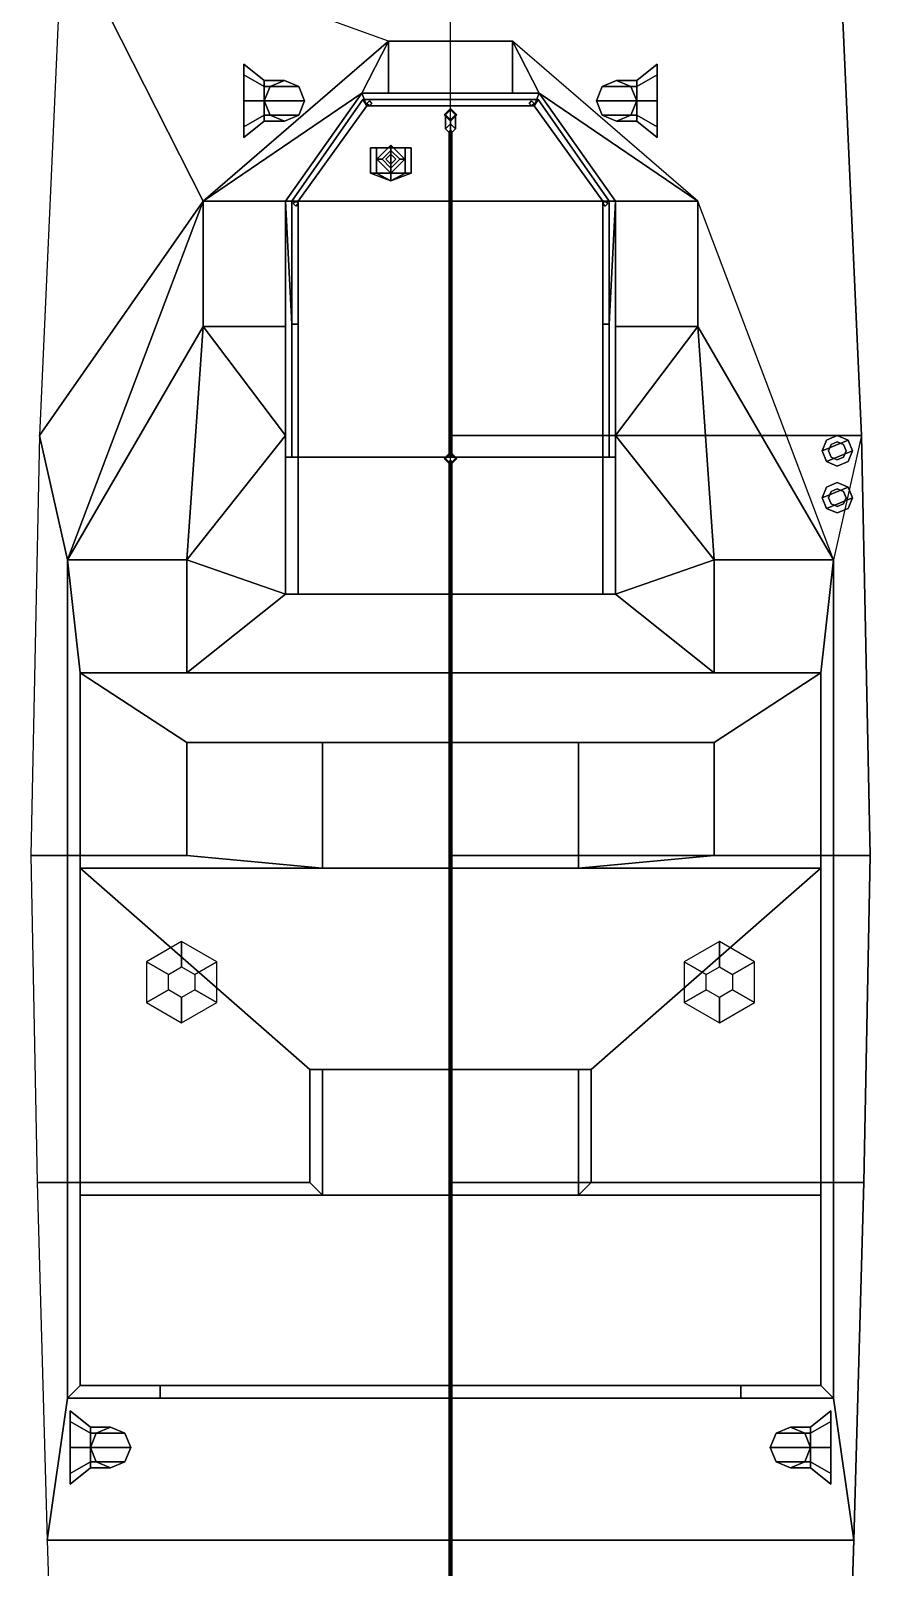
# Model space of a CAD drawing. Extents: x -3.3 to 3.3, y -16.4 to 15.8.
# Drawn here: x -3.31 to 3.31, y -7.12 to 4.99 of the extents above; entities that cross this region are included whole.
import ezdxf

# ---------------------------------------------------------------- set-up
doc = ezdxf.new("R2010")
doc.units = 0
doc.layers.get('0').update_dxf_attribs({"linetype": 'CONTINUOUS'})
doc.layers.add('SUPERSTRUCTURE', color=3, linetype='CONTINUOUS')

msp = doc.modelspace()

# ---------------------------------------------------------------- linework, layer by layer
for points in [[(-3.06, 5.84, 2.44), (-3.06, 5.84, 2.44), (-3.24, 1.8, 2.38), (-1.95, 3.65, 2.407)], [(-3.06, 5.84, 2.44), (-3.06, 5.84, 2.44), (-1.95, 3.65, 2.407), (-0.49, 4.91, 2.426)], [(3.24, 1.8), (0, 1.8, -0.81), (0, 5.84, -0.75), (3.06, 5.84)], [(3.24, 1.8, 2.38), (3.24, 1.8), (3.06, 5.84), (3.06, 5.84, 2.44)], [(-1.63, 4.73, 3.36), (-1.63, 4.645, 3.565), (-1.47, 4.553, 3.473), (-1.47, 4.6, 3.36)], [(-1.63, 4.645, 3.155), (-1.63, 4.73, 3.36), (-1.47, 4.6, 3.36), (-1.47, 4.553, 3.247)], [(-1.63, 4.235, 3.155), (-1.63, 4.73, 3.36), (-1.63, 4.645, 3.155), (-1.63, 4.44, 3.07)], [(-1.63, 4.15, 3.36), (-1.63, 4.645, 3.565), (-1.63, 4.73, 3.36), (-1.63, 4.235, 3.155)], [(1.63, 4.73, 3.36), (1.63, 4.645, 3.155), (1.47, 4.553, 3.247), (1.47, 4.6, 3.36)], [(1.63, 4.645, 3.565), (1.63, 4.73, 3.36), (1.47, 4.6, 3.36), (1.47, 4.553, 3.473)], [(1.63, 4.645, 3.565), (1.63, 4.44, 3.65), (1.63, 4.235, 3.565), (1.63, 4.73, 3.36)], [(1.63, 4.73, 3.36), (1.63, 4.235, 3.565), (1.63, 4.15, 3.36), (1.63, 4.645, 3.155)], [(-1.63, 4.645, 3.565), (-1.63, 4.44, 3.65), (-1.47, 4.44, 3.52), (-1.47, 4.553, 3.473)], [(-1.63, 4.44, 3.07), (-1.63, 4.645, 3.155), (-1.47, 4.553, 3.247), (-1.47, 4.44, 3.2)], [(-1.63, 4.235, 3.565), (-1.63, 4.44, 3.65), (-1.63, 4.645, 3.565), (-1.63, 4.15, 3.36)], [(1.63, 4.645, 3.155), (1.63, 4.44, 3.07), (1.47, 4.44, 3.2), (1.47, 4.553, 3.247)], [(1.63, 4.44, 3.65), (1.63, 4.645, 3.565), (1.47, 4.553, 3.473), (1.47, 4.44, 3.52)], [(1.63, 4.645, 3.155), (1.63, 4.15, 3.36), (1.63, 4.235, 3.155), (1.63, 4.44, 3.07)], [(-1.31, 4.6, 3.2), (-1.423, 4.553, 3.2), (-1.47, 4.553, 3.247), (-1.47, 4.6, 3.36)], [(-1.197, 4.553, 3.2), (-1.31, 4.6, 3.2), (-1.47, 4.6, 3.36), (-1.47, 4.553, 3.473)], [(-1.423, 4.553, 2.41), (-1.47, 4.44, 2.41), (-1.47, 4.44, 3.2), (-1.423, 4.553, 3.2)], [(-1.423, 4.553, 3.2), (-1.47, 4.44, 3.2), (-1.47, 4.44, 3.2), (-1.47, 4.553, 3.247)], [(-1.15, 4.44, 3.2), (-1.197, 4.553, 3.2), (-1.47, 4.553, 3.473), (-1.47, 4.44, 3.52)], [(-1.31, 4.6, 2.41), (-1.423, 4.553, 2.41), (-1.423, 4.553, 3.2), (-1.31, 4.6, 3.2)], [(-1.197, 4.553, 2.41), (-1.31, 4.6, 2.41), (-1.31, 4.6, 3.2), (-1.197, 4.553, 3.2)], [(-1.15, 4.44, 2.41), (-1.197, 4.553, 2.41), (-1.197, 4.553, 3.2), (-1.15, 4.44, 3.2)], [(1.197, 4.553, 3.2), (1.15, 4.44, 3.2), (1.47, 4.44, 3.52), (1.47, 4.553, 3.473)], [(1.197, 4.553, 2.41), (1.15, 4.44, 2.41), (1.15, 4.44, 3.2), (1.197, 4.553, 3.2)], [(1.31, 4.6, 3.2), (1.197, 4.553, 3.2), (1.47, 4.553, 3.473), (1.47, 4.6, 3.36)], [(1.31, 4.6, 2.41), (1.197, 4.553, 2.41), (1.197, 4.553, 3.2), (1.31, 4.6, 3.2)], [(1.423, 4.553, 3.2), (1.31, 4.6, 3.2), (1.47, 4.6, 3.36), (1.47, 4.553, 3.247)], [(1.423, 4.553, 2.41), (1.31, 4.6, 2.41), (1.31, 4.6, 3.2), (1.423, 4.553, 3.2)], [(1.47, 4.44, 3.2), (1.423, 4.553, 3.2), (1.47, 4.553, 3.247), (1.47, 4.44, 3.2)], [(1.47, 4.44, 2.41), (1.423, 4.553, 2.41), (1.423, 4.553, 3.2), (1.47, 4.44, 3.2)], [(-1.63, 4.44, 3.65), (-1.63, 4.235, 3.565), (-1.47, 4.327, 3.473), (-1.47, 4.44, 3.52)], [(-1.63, 4.235, 3.155), (-1.63, 4.44, 3.07), (-1.47, 4.44, 3.2), (-1.47, 4.327, 3.247)], [(-1.47, 4.44, 2.41), (-1.423, 4.327, 2.41), (-1.423, 4.327, 3.2), (-1.47, 4.44, 3.2)], [(-1.47, 4.44, 3.2), (-1.423, 4.327, 3.2), (-1.47, 4.327, 3.247), (-1.47, 4.44, 3.2)], [(-1.197, 4.327, 3.2), (-1.15, 4.44, 3.2), (-1.47, 4.44, 3.52), (-1.47, 4.327, 3.473)], [(-1.197, 4.327, 2.41), (-1.15, 4.44, 2.41), (-1.15, 4.44, 3.2), (-1.197, 4.327, 3.2)], [(0, 4.38, 2.78), (-0.05, 4.33, 2.78), (-0.04, 4.33, 7.03), (0, 4.37, 7.03)], [(0, 4.37, 7.03), (-0.04, 4.33, 7.03), (0, 4.29, 7.03), (0.04, 4.33, 7.03)], [(0.05, 4.33, 2.78), (0, 4.38, 2.78), (0, 4.37, 7.03), (0.04, 4.33, 7.03)], [(1.15, 4.44, 3.2), (1.197, 4.327, 3.2), (1.47, 4.327, 3.473), (1.47, 4.44, 3.52)], [(1.15, 4.44, 2.41), (1.197, 4.327, 2.41), (1.197, 4.327, 3.2), (1.15, 4.44, 3.2)], [(1.423, 4.327, 3.2), (1.47, 4.44, 3.2), (1.47, 4.44, 3.2), (1.47, 4.327, 3.247)], [(1.423, 4.327, 2.41), (1.47, 4.44, 2.41), (1.47, 4.44, 3.2), (1.423, 4.327, 3.2)], [(1.63, 4.44, 3.07), (1.63, 4.235, 3.155), (1.47, 4.327, 3.247), (1.47, 4.44, 3.2)], [(1.63, 4.235, 3.565), (1.63, 4.44, 3.65), (1.47, 4.44, 3.52), (1.47, 4.327, 3.473)], [(-1.63, 4.235, 3.565), (-1.63, 4.15, 3.36), (-1.47, 4.28, 3.36), (-1.47, 4.327, 3.473)], [(-1.63, 4.15, 3.36), (-1.63, 4.235, 3.155), (-1.47, 4.327, 3.247), (-1.47, 4.28, 3.36)], [(-1.423, 4.327, 3.2), (-1.31, 4.28, 3.2), (-1.47, 4.28, 3.36), (-1.47, 4.327, 3.247)], [(-1.31, 4.28, 3.2), (-1.197, 4.327, 3.2), (-1.47, 4.327, 3.473), (-1.47, 4.28, 3.36)], [(-1.423, 4.327, 2.41), (-1.31, 4.28, 2.41), (-1.31, 4.28, 3.2), (-1.423, 4.327, 3.2)], [(-1.31, 4.28, 2.41), (-1.197, 4.327, 2.41), (-1.197, 4.327, 3.2), (-1.31, 4.28, 3.2)], [(-0.05, 4.33, 2.78), (0, 4.28, 2.78), (0, 4.29, 7.03), (-0.04, 4.33, 7.03)], [(0, 4.18, 6.7), (-0.04, 4.22, 6.74), (-0.04, 4.33, 6.74), (0, 4.29, 6.7)], [(-0.04, 4.22, 6.74), (0, 4.26, 6.78), (0, 4.29, 6.78), (-0.04, 4.33, 6.74)], [(0, 4.26, 6.78), (-0.04, 4.22, 6.74), (-0.04, 4.22, 7.71), (0, 4.26, 7.71)], [(0, 4.26, 7.71), (-0.04, 4.22, 7.71), (0, 4.18, 7.71), (0.04, 4.22, 7.71)], [(0, 4.28, 2.78), (0.05, 4.33, 2.78), (0.04, 4.33, 7.03), (0, 4.29, 7.03)], [(0.04, 4.22, 6.74), (0, 4.18, 6.7), (0, 4.29, 6.7), (0.04, 4.33, 6.74)], [(0, 4.26, 6.78), (0.04, 4.22, 6.74), (0.04, 4.33, 6.74), (0, 4.29, 6.78)], [(0.04, 4.22, 6.74), (0, 4.26, 6.78), (0, 4.26, 7.71), (0.04, 4.22, 7.71)], [(1.197, 4.327, 3.2), (1.31, 4.28, 3.2), (1.47, 4.28, 3.36), (1.47, 4.327, 3.473)], [(1.197, 4.327, 2.41), (1.31, 4.28, 2.41), (1.31, 4.28, 3.2), (1.197, 4.327, 3.2)], [(1.31, 4.28, 3.2), (1.423, 4.327, 3.2), (1.47, 4.327, 3.247), (1.47, 4.28, 3.36)], [(1.31, 4.28, 2.41), (1.423, 4.327, 2.41), (1.423, 4.327, 3.2), (1.31, 4.28, 3.2)], [(1.63, 4.235, 3.155), (1.63, 4.15, 3.36), (1.47, 4.28, 3.36), (1.47, 4.327, 3.247)], [(1.63, 4.15, 3.36), (1.63, 4.235, 3.565), (1.47, 4.327, 3.473), (1.47, 4.28, 3.36)], [(-0.04, 4.22, 6.74), (0, 4.18, 6.7), (0, 4.18, 7.71), (-0.04, 4.22, 7.71)], [(0, 4.2, 7.53), (-0.01, 4.2, 7.52), (-0.01, 1.64, 6.94), (0, 1.64, 6.95)], [(-0.01, 4.2, 7.52), (0, 4.2, 7.51), (0, 1.64, 6.93), (-0.01, 1.64, 6.94)], [(0, 4.18, 6.7), (0.04, 4.22, 6.74), (0.04, 4.22, 7.71), (0, 4.18, 7.71)], [(0.01, 4.2, 7.52), (0, 4.2, 7.53), (0, 1.64, 6.95), (0.01, 1.64, 6.94)], [(0, 4.2, 7.51), (0.01, 4.2, 7.52), (0.01, 1.64, 6.94), (0, 1.64, 6.93)], [(-0.63, 4.07, 4.7), (-0.357, 4.07, 4.587), (-0.47, 4.07, 4.54), (-0.583, 4.07, 4.587)], [(-0.63, 3.87, 4.7), (-0.583, 3.87, 4.813), (-0.583, 4.07, 4.813), (-0.63, 4.07, 4.7)], [(-0.583, 3.87, 4.587), (-0.63, 3.87, 4.7), (-0.63, 4.07, 4.7), (-0.583, 4.07, 4.587)], [(-0.583, 4.07, 4.813), (-0.31, 4.07, 4.7), (-0.357, 4.07, 4.587), (-0.63, 4.07, 4.7)], [(-0.47, 3.87, 4.54), (-0.583, 3.87, 4.587), (-0.583, 4.07, 4.587), (-0.47, 4.07, 4.54)], [(-0.583, 3.87, 4.813), (-0.47, 3.87, 4.86), (-0.47, 4.07, 4.86), (-0.583, 4.07, 4.813)], [(-0.47, 4.07, 4.86), (-0.357, 4.07, 4.813), (-0.31, 4.07, 4.7), (-0.583, 4.07, 4.813)], [(-0.47, 4.09, 2.38), (-0.58, 3.98, 2.38), (-0.58, 3.98, 2.91), (-0.47, 4.09, 2.91)], [(-0.54, 3.98, 3.12), (-0.47, 4.05, 3.12), (-0.47, 4.09, 2.91), (-0.58, 3.98, 2.91)], [(-0.54, 3.98, 3.12), (-0.47, 3.91, 3.12), (-0.4, 3.98, 3.12), (-0.47, 4.05, 3.12)], [(-0.47, 4.02, 3.12), (-0.51, 3.98, 3.12), (-0.51, 3.98, 4.56), (-0.47, 4.02, 4.54)], [(-0.36, 3.98, 2.38), (-0.47, 4.09, 2.38), (-0.47, 4.09, 2.91), (-0.36, 3.98, 2.91)], [(-0.47, 4.05, 3.12), (-0.4, 3.98, 3.12), (-0.36, 3.98, 2.91), (-0.47, 4.09, 2.91)], [(-0.357, 3.87, 4.587), (-0.47, 3.87, 4.54), (-0.47, 4.07, 4.54), (-0.357, 4.07, 4.587)], [(-0.47, 3.87, 4.86), (-0.357, 3.87, 4.813), (-0.357, 4.07, 4.813), (-0.47, 4.07, 4.86)], [(-0.43, 3.98, 3.12), (-0.47, 4.02, 3.12), (-0.47, 4.02, 4.54), (-0.43, 3.98, 4.56)], [(-0.357, 3.87, 4.813), (-0.31, 3.87, 4.7), (-0.31, 4.07, 4.7), (-0.357, 4.07, 4.813)], [(-0.31, 3.87, 4.7), (-0.357, 3.87, 4.587), (-0.357, 4.07, 4.587), (-0.31, 4.07, 4.7)], [(-0.58, 3.98, 2.38), (-0.47, 3.87, 2.38), (-0.47, 3.87, 2.91), (-0.58, 3.98, 2.91)], [(-0.47, 3.91, 3.12), (-0.54, 3.98, 3.12), (-0.58, 3.98, 2.91), (-0.47, 3.87, 2.91)], [(-0.51, 3.98, 3.12), (-0.47, 3.94, 3.12), (-0.47, 3.94, 4.54), (-0.51, 3.98, 4.56)], [(-0.47, 3.94, 3.12), (-0.43, 3.98, 3.12), (-0.43, 3.98, 4.56), (-0.47, 3.94, 4.54)], [(-0.47, 3.87, 2.38), (-0.36, 3.98, 2.38), (-0.36, 3.98, 2.91), (-0.47, 3.87, 2.91)], [(-0.4, 3.98, 3.12), (-0.47, 3.91, 3.12), (-0.47, 3.87, 2.91), (-0.36, 3.98, 2.91)], [(-0.63, 3.87, 4.7), (-0.583, 3.87, 4.587), (-0.47, 3.81, 4.7)], [(-0.583, 3.87, 4.813), (-0.63, 3.87, 4.7), (-0.47, 3.81, 4.7)], [(-0.583, 3.87, 4.587), (-0.47, 3.87, 4.54), (-0.47, 3.81, 4.7)], [(-0.47, 3.87, 4.86), (-0.583, 3.87, 4.813), (-0.47, 3.81, 4.7)], [(-0.47, 3.87, 4.54), (-0.357, 3.87, 4.587), (-0.47, 3.81, 4.7)], [(-0.357, 3.87, 4.587), (-0.31, 3.87, 4.7), (-0.47, 3.81, 4.7)], [(-0.31, 3.87, 4.7), (-0.357, 3.87, 4.813), (-0.47, 3.81, 4.7)], [(-0.357, 3.87, 4.813), (-0.47, 3.87, 4.86), (-0.47, 3.81, 4.7)], [(-3.24, 1.8, 2.38), (-3.24, 1.8, 2.38), (-3.02, 0.82, 2.374), (-1.95, 3.65, 2.407)], [(-3.24, 1.8, 2.38), (-3.31, -1.51, 2.36), (-3.02, -1.51, 2.36), (-3.02, 0.82, 2.374)], [(3.31, -1.51), (0, -1.51, -0.85), (0, 1.8, -0.81), (3.24, 1.8)], [(3.05, 1.8, 2.66), (2.965, 1.765, 2.66), (2.93, 1.68, 2.66), (3.135, 1.765, 2.66)], [(2.965, 1.765, 2.61), (2.93, 1.68, 2.61), (2.93, 1.68, 2.66), (2.965, 1.765, 2.66)], [(3.135, 1.765, 2.66), (2.93, 1.68, 2.66), (2.965, 1.595, 2.66), (3.17, 1.68, 2.66)], [(3.05, 1.8, 2.61), (2.965, 1.765, 2.61), (2.965, 1.765, 2.66), (3.05, 1.8, 2.66)], [(3.001, 1.729, 2.37), (2.98, 1.68, 2.37), (2.98, 1.68, 2.61), (3.001, 1.729, 2.61)], [(3.05, 1.75, 2.37), (3.001, 1.729, 2.37), (3.001, 1.729, 2.61), (3.05, 1.75, 2.61)], [(3.02, -1.51, 2.36), (3.31, -1.51, 2.36), (3.24, 1.8, 2.38), (3.02, 0.82, 2.374)], [(3.135, 1.765, 2.61), (3.05, 1.8, 2.61), (3.05, 1.8, 2.66), (3.135, 1.765, 2.66)], [(3.099, 1.729, 2.37), (3.05, 1.75, 2.37), (3.05, 1.75, 2.61), (3.099, 1.729, 2.61)], [(3.12, 1.68, 2.37), (3.099, 1.729, 2.37), (3.099, 1.729, 2.61), (3.12, 1.68, 2.61)], [(3.17, 1.68, 2.61), (3.135, 1.765, 2.61), (3.135, 1.765, 2.66), (3.17, 1.68, 2.66)], [(3.31, -1.51, 2.36), (3.31, -1.51), (3.24, 1.8), (3.24, 1.8, 2.38)], [(0, 1.67, 2.78), (-0.05, 1.62, 2.78), (-0.04, 1.62, 7.03), (0, 1.66, 7.03)], [(-0.05, 1.62, 2.78), (0, 1.57, 2.78), (0, 1.58, 7.03), (-0.04, 1.62, 7.03)], [(0, 1.66, 7.03), (-0.04, 1.62, 7.03), (0, 1.58, 7.03), (0.04, 1.62, 7.03)], [(0, 1.6, 6.94), (-0.01, 1.6, 6.93), (-0.01, -9.58, 5.18), (0, -9.58, 5.19)], [(-0.01, 1.6, 6.93), (0, 1.6, 6.92), (0, -9.58, 5.17), (-0.01, -9.58, 5.18)], [(0.05, 1.62, 2.78), (0, 1.67, 2.78), (0, 1.66, 7.03), (0.04, 1.62, 7.03)], [(0, 1.57, 2.78), (0.05, 1.62, 2.78), (0.04, 1.62, 7.03), (0, 1.58, 7.03)], [(0.01, 1.6, 6.93), (0, 1.6, 6.94), (0, -9.58, 5.19), (0.01, -9.58, 5.18)], [(0, 1.6, 6.92), (0.01, 1.6, 6.93), (0.01, -9.58, 5.18), (0, -9.58, 5.17)], [(2.93, 1.68, 2.61), (2.965, 1.595, 2.61), (2.965, 1.595, 2.66), (2.93, 1.68, 2.66)], [(3.17, 1.68, 2.66), (2.965, 1.595, 2.66), (3.05, 1.56, 2.66), (3.135, 1.595, 2.66)], [(2.965, 1.595, 2.61), (3.05, 1.56, 2.61), (3.05, 1.56, 2.66), (2.965, 1.595, 2.66)], [(2.98, 1.68, 2.37), (3.001, 1.631, 2.37), (3.001, 1.631, 2.61), (2.98, 1.68, 2.61)], [(3.001, 1.631, 2.37), (3.05, 1.61, 2.37), (3.05, 1.61, 2.61), (3.001, 1.631, 2.61)], [(3.05, 1.61, 2.37), (3.099, 1.631, 2.37), (3.099, 1.631, 2.61), (3.05, 1.61, 2.61)], [(3.05, 1.56, 2.61), (3.135, 1.595, 2.61), (3.135, 1.595, 2.66), (3.05, 1.56, 2.66)], [(3.099, 1.631, 2.37), (3.12, 1.68, 2.37), (3.12, 1.68, 2.61), (3.099, 1.631, 2.61)], [(3.135, 1.595, 2.61), (3.17, 1.68, 2.61), (3.17, 1.68, 2.66), (3.135, 1.595, 2.66)], [(3.05, 1.43, 2.66), (2.965, 1.395, 2.66), (2.93, 1.31, 2.66), (3.135, 1.395, 2.66)], [(3.135, 1.395, 2.66), (2.93, 1.31, 2.66), (2.965, 1.225, 2.66), (3.17, 1.31, 2.66)], [(2.965, 1.395, 2.61), (2.93, 1.31, 2.61), (2.93, 1.31, 2.66), (2.965, 1.395, 2.66)], [(3.05, 1.43, 2.61), (2.965, 1.395, 2.61), (2.965, 1.395, 2.66), (3.05, 1.43, 2.66)], [(3.001, 1.359, 2.37), (2.98, 1.31, 2.37), (2.98, 1.31, 2.61), (3.001, 1.359, 2.61)], [(3.05, 1.38, 2.37), (3.001, 1.359, 2.37), (3.001, 1.359, 2.61), (3.05, 1.38, 2.61)], [(3.135, 1.395, 2.61), (3.05, 1.43, 2.61), (3.05, 1.43, 2.66), (3.135, 1.395, 2.66)], [(3.099, 1.359, 2.37), (3.05, 1.38, 2.37), (3.05, 1.38, 2.61), (3.099, 1.359, 2.61)], [(3.12, 1.31, 2.37), (3.099, 1.359, 2.37), (3.099, 1.359, 2.61), (3.12, 1.31, 2.61)], [(3.17, 1.31, 2.61), (3.135, 1.395, 2.61), (3.135, 1.395, 2.66), (3.17, 1.31, 2.66)], [(2.93, 1.31, 2.61), (2.965, 1.225, 2.61), (2.965, 1.225, 2.66), (2.93, 1.31, 2.66)], [(3.17, 1.31, 2.66), (2.965, 1.225, 2.66), (3.05, 1.19, 2.66), (3.135, 1.225, 2.66)], [(2.965, 1.225, 2.61), (3.05, 1.19, 2.61), (3.05, 1.19, 2.66), (2.965, 1.225, 2.66)], [(2.98, 1.31, 2.37), (3.001, 1.261, 2.37), (3.001, 1.261, 2.61), (2.98, 1.31, 2.61)], [(3.001, 1.261, 2.37), (3.05, 1.24, 2.37), (3.05, 1.24, 2.61), (3.001, 1.261, 2.61)], [(3.05, 1.24, 2.37), (3.099, 1.261, 2.37), (3.099, 1.261, 2.61), (3.05, 1.24, 2.61)], [(3.05, 1.19, 2.61), (3.135, 1.225, 2.61), (3.135, 1.225, 2.66), (3.05, 1.19, 2.66)], [(3.099, 1.261, 2.37), (3.12, 1.31, 2.37), (3.12, 1.31, 2.61), (3.099, 1.261, 2.61)], [(3.135, 1.225, 2.61), (3.17, 1.31, 2.61), (3.17, 1.31, 2.66), (3.135, 1.225, 2.66)], [(-3.31, -1.51, 2.36), (-3.26, -4.09, 2.32), (-3.02, -4.09, 2.32), (-3.02, -1.51, 2.36)], [(3.26, -4.09), (0, -4.09, -0.93), (0, -1.51, -0.85), (3.31, -1.51)], [(3.02, -4.09, 2.32), (3.26, -4.09, 2.32), (3.31, -1.51, 2.36), (3.02, -1.51, 2.36)], [(3.26, -4.09, 2.32), (3.26, -4.09), (3.31, -1.51), (3.31, -1.51, 2.36)], [(-2.224, -2.45, 3.58), (-2.12, -2.39, 3.58), (-2.12, -2.19, 2.34), (-2.397, -2.35, 2.34)], [(-2.12, -2.39, 3.58), (-2.016, -2.45, 3.58), (-1.843, -2.35, 2.34), (-2.12, -2.19, 2.34)], [(2.016, -2.45, 3.58), (2.12, -2.39, 3.58), (2.12, -2.19, 2.34), (1.843, -2.35, 2.34)], [(2.12, -2.39, 3.58), (2.224, -2.45, 3.58), (2.397, -2.35, 2.34), (2.12, -2.19, 2.34)], [(-2.224, -2.57, 3.58), (-2.224, -2.45, 3.58), (-2.397, -2.35, 2.34), (-2.397, -2.67, 2.34)], [(-2.016, -2.45, 3.58), (-2.016, -2.57, 3.58), (-1.843, -2.67, 2.34), (-1.843, -2.35, 2.34)], [(2.016, -2.57, 3.58), (2.016, -2.45, 3.58), (1.843, -2.35, 2.34), (1.843, -2.67, 2.34)], [(2.224, -2.45, 3.58), (2.224, -2.57, 3.58), (2.397, -2.67, 2.34), (2.397, -2.35, 2.34)], [(-2.12, -2.63, 3.58), (-2.224, -2.57, 3.58), (-2.397, -2.67, 2.34), (-2.12, -2.83, 2.34)], [(-2.016, -2.57, 3.58), (-2.12, -2.63, 3.58), (-2.12, -2.83, 2.34), (-1.843, -2.67, 2.34)], [(2.12, -2.63, 3.58), (2.016, -2.57, 3.58), (1.843, -2.67, 2.34), (2.12, -2.83, 2.34)], [(2.224, -2.57, 3.58), (2.12, -2.63, 3.58), (2.12, -2.83, 2.34), (2.397, -2.67, 2.34)], [(-3.26, -4.09, 2.32), (-3.18, -6.91, 2.29), (-3.02, -5.79, 2.302), (-3.02, -4.09, 2.32)], [(3.18, -6.91), (0, -6.91, -0.97), (0, -4.09, -0.93), (3.26, -4.09)], [(3.02, -5.79, 2.302), (3.18, -6.91, 2.29), (3.26, -4.09, 2.32), (3.02, -4.09, 2.32)], [(3.18, -6.91, 2.29), (3.18, -6.91), (3.26, -4.09), (3.26, -4.09, 2.32)], [(-3.02, -5.79, 2.302), (-3.18, -6.91, 2.29), (3.18, -6.91, 2.29), (3.02, -5.79, 2.302)], [(-3, -5.89, 3.24), (-3, -5.975, 3.445), (-2.84, -6.067, 3.353), (-2.84, -6.02, 3.24)], [(-3, -5.975, 3.035), (-3, -5.89, 3.24), (-2.84, -6.02, 3.24), (-2.84, -6.067, 3.127)], [(-3, -6.385, 3.035), (-3, -5.89, 3.24), (-3, -5.975, 3.035), (-3, -6.18, 2.95)], [(-3, -6.47, 3.24), (-3, -5.975, 3.445), (-3, -5.89, 3.24), (-3, -6.385, 3.035)], [(3, -5.975, 3.445), (3, -5.89, 3.24), (2.84, -6.02, 3.24), (2.84, -6.067, 3.353)], [(3, -5.89, 3.24), (3, -5.975, 3.035), (2.84, -6.067, 3.127), (2.84, -6.02, 3.24)], [(3, -5.89, 3.24), (3, -6.385, 3.445), (3, -6.47, 3.24), (3, -5.975, 3.035)], [(3, -5.975, 3.445), (3, -6.18, 3.53), (3, -6.385, 3.445), (3, -5.89, 3.24)], [(-3, -5.975, 3.445), (-3, -6.18, 3.53), (-2.84, -6.18, 3.4), (-2.84, -6.067, 3.353)], [(-3, -6.18, 2.95), (-3, -5.975, 3.035), (-2.84, -6.067, 3.127), (-2.84, -6.18, 3.08)], [(-3, -6.385, 3.445), (-3, -6.18, 3.53), (-3, -5.975, 3.445), (-3, -6.47, 3.24)], [(-2.68, -6.02, 3.08), (-2.793, -6.067, 3.08), (-2.84, -6.067, 3.127), (-2.84, -6.02, 3.24)], [(-2.567, -6.067, 3.08), (-2.68, -6.02, 3.08), (-2.84, -6.02, 3.24), (-2.84, -6.067, 3.353)], [(-2.68, -6.02, 2.29), (-2.793, -6.067, 2.29), (-2.793, -6.067, 3.08), (-2.68, -6.02, 3.08)], [(-2.567, -6.067, 2.29), (-2.68, -6.02, 2.29), (-2.68, -6.02, 3.08), (-2.567, -6.067, 3.08)], [(2.68, -6.02, 2.29), (2.567, -6.067, 2.29), (2.567, -6.067, 3.08), (2.68, -6.02, 3.08)], [(2.68, -6.02, 3.08), (2.567, -6.067, 3.08), (2.84, -6.067, 3.353), (2.84, -6.02, 3.24)], [(2.793, -6.067, 2.29), (2.68, -6.02, 2.29), (2.68, -6.02, 3.08), (2.793, -6.067, 3.08)], [(2.793, -6.067, 3.08), (2.68, -6.02, 3.08), (2.84, -6.02, 3.24), (2.84, -6.067, 3.127)], [(3, -6.18, 3.53), (3, -5.975, 3.445), (2.84, -6.067, 3.353), (2.84, -6.18, 3.4)], [(3, -5.975, 3.035), (3, -6.18, 2.95), (2.84, -6.18, 3.08), (2.84, -6.067, 3.127)], [(3, -5.975, 3.035), (3, -6.47, 3.24), (3, -6.385, 3.035), (3, -6.18, 2.95)], [(-3, -6.18, 3.53), (-3, -6.385, 3.445), (-2.84, -6.293, 3.353), (-2.84, -6.18, 3.4)], [(-3, -6.385, 3.035), (-3, -6.18, 2.95), (-2.84, -6.18, 3.08), (-2.84, -6.293, 3.127)], [(-2.793, -6.067, 2.29), (-2.84, -6.18, 2.29), (-2.84, -6.18, 3.08), (-2.793, -6.067, 3.08)], [(-2.793, -6.067, 3.08), (-2.84, -6.18, 3.08), (-2.84, -6.18, 3.08), (-2.84, -6.067, 3.127)], [(-2.52, -6.18, 3.08), (-2.567, -6.067, 3.08), (-2.84, -6.067, 3.353), (-2.84, -6.18, 3.4)], [(-2.84, -6.18, 2.29), (-2.793, -6.293, 2.29), (-2.793, -6.293, 3.08), (-2.84, -6.18, 3.08)], [(-2.84, -6.18, 3.08), (-2.793, -6.293, 3.08), (-2.84, -6.293, 3.127), (-2.84, -6.18, 3.08)], [(-2.567, -6.293, 3.08), (-2.52, -6.18, 3.08), (-2.84, -6.18, 3.4), (-2.84, -6.293, 3.353)], [(-2.52, -6.18, 2.29), (-2.567, -6.067, 2.29), (-2.567, -6.067, 3.08), (-2.52, -6.18, 3.08)], [(-2.567, -6.293, 2.29), (-2.52, -6.18, 2.29), (-2.52, -6.18, 3.08), (-2.567, -6.293, 3.08)], [(2.567, -6.067, 2.29), (2.52, -6.18, 2.29), (2.52, -6.18, 3.08), (2.567, -6.067, 3.08)], [(2.567, -6.067, 3.08), (2.52, -6.18, 3.08), (2.84, -6.18, 3.4), (2.84, -6.067, 3.353)], [(2.52, -6.18, 2.29), (2.567, -6.293, 2.29), (2.567, -6.293, 3.08), (2.52, -6.18, 3.08)], [(2.52, -6.18, 3.08), (2.567, -6.293, 3.08), (2.84, -6.293, 3.353), (2.84, -6.18, 3.4)], [(2.84, -6.18, 2.29), (2.793, -6.067, 2.29), (2.793, -6.067, 3.08), (2.84, -6.18, 3.08)], [(2.84, -6.18, 3.08), (2.793, -6.067, 3.08), (2.84, -6.067, 3.127), (2.84, -6.18, 3.08)], [(2.793, -6.293, 2.29), (2.84, -6.18, 2.29), (2.84, -6.18, 3.08), (2.793, -6.293, 3.08)], [(2.793, -6.293, 3.08), (2.84, -6.18, 3.08), (2.84, -6.18, 3.08), (2.84, -6.293, 3.127)], [(3, -6.385, 3.445), (3, -6.18, 3.53), (2.84, -6.18, 3.4), (2.84, -6.293, 3.353)], [(3, -6.18, 2.95), (3, -6.385, 3.035), (2.84, -6.293, 3.127), (2.84, -6.18, 3.08)], [(-3, -6.385, 3.445), (-3, -6.47, 3.24), (-2.84, -6.34, 3.24), (-2.84, -6.293, 3.353)], [(-3, -6.47, 3.24), (-3, -6.385, 3.035), (-2.84, -6.293, 3.127), (-2.84, -6.34, 3.24)], [(-2.793, -6.293, 3.08), (-2.68, -6.34, 3.08), (-2.84, -6.34, 3.24), (-2.84, -6.293, 3.127)], [(-2.68, -6.34, 3.08), (-2.567, -6.293, 3.08), (-2.84, -6.293, 3.353), (-2.84, -6.34, 3.24)], [(-2.793, -6.293, 2.29), (-2.68, -6.34, 2.29), (-2.68, -6.34, 3.08), (-2.793, -6.293, 3.08)], [(-2.68, -6.34, 2.29), (-2.567, -6.293, 2.29), (-2.567, -6.293, 3.08), (-2.68, -6.34, 3.08)], [(2.567, -6.293, 2.29), (2.68, -6.34, 2.29), (2.68, -6.34, 3.08), (2.567, -6.293, 3.08)], [(2.567, -6.293, 3.08), (2.68, -6.34, 3.08), (2.84, -6.34, 3.24), (2.84, -6.293, 3.353)], [(2.68, -6.34, 2.29), (2.793, -6.293, 2.29), (2.793, -6.293, 3.08), (2.68, -6.34, 3.08)], [(2.68, -6.34, 3.08), (2.793, -6.293, 3.08), (2.84, -6.293, 3.127), (2.84, -6.34, 3.24)], [(3, -6.47, 3.24), (3, -6.385, 3.445), (2.84, -6.293, 3.353), (2.84, -6.34, 3.24)], [(3, -6.385, 3.035), (3, -6.47, 3.24), (2.84, -6.34, 3.24), (2.84, -6.293, 3.127)], [(-3.18, -6.91, 2.29), (-3.06, -10.71, 2.24), (3.06, -10.71, 2.24), (3.18, -6.91, 2.29)], [(3.06, -10.71), (0, -10.71, -1.02), (0, -6.91, -0.97), (3.18, -6.91)], [(3.06, -10.71, 2.24), (3.06, -10.71), (3.18, -6.91), (3.18, -6.91, 2.29)]]:
    msp.add_3dface(points)
at = {"layer": 'SUPERSTRUCTURE'}
for points in [[(-0.7, 4.5, 2.42), (-0.49, 4.91, 2.426), (-1.95, 3.65, 2.407)], [(-0.49, 4.5, 2.42), (-0.49, 4.91, 2.426), (-0.7, 4.5, 2.42)], [(0.49, 4.91, 3.36), (0.49, 4.91, 2.426), (-0.49, 4.91, 2.426), (-0.49, 4.91, 3.36)], [(0.49, 4.5, 3.54), (0.49, 4.91, 3.36), (-0.49, 4.91, 3.36), (-0.49, 4.5, 3.54)], [(-0.49, 4.5, 3.54), (-0.49, 4.91, 3.36), (-0.49, 4.91, 2.426), (-0.49, 4.5, 2.42)], [(0.49, 4.5, 2.42), (0.49, 4.91, 2.426), (0.49, 4.91, 3.36), (0.49, 4.5, 3.54)], [(0.7, 4.5, 2.42), (0.7, 4.5, 2.42), (0.49, 4.91, 2.426), (0.49, 4.5, 2.42)], [(1.95, 3.65, 2.407), (1.95, 3.65, 2.407), (0.49, 4.91, 2.426), (0.7, 4.5, 2.42)], [(-1.3, 3.65, 2.407), (-0.7, 4.5, 2.42), (-1.95, 3.65, 2.407)], [(-1.3, 3.65, 3.92), (-1.2, 3.65, 3.92), (-0.66, 4.4, 3.92), (-0.7, 4.5, 3.92)], [(-0.7, 4.5, 3.92), (-0.7, 4.5, 2.42), (-1.3, 3.65, 2.407), (-1.3, 3.65, 3.92)], [(-0.7, 4.5, 3.92), (-0.66, 4.4, 3.92), (0.66, 4.4, 3.92), (0.7, 4.5, 3.92)], [(0.7, 4.5, 3.92), (0.49, 4.5, 3.54), (-0.49, 4.5, 3.54), (-0.7, 4.5, 3.92)], [(-0.7, 4.5, 3.92), (-0.49, 4.5, 3.54), (-0.49, 4.5, 2.42), (-0.7, 4.5, 2.42)], [(0.7, 4.5, 2.42), (0.49, 4.5, 2.42), (0.49, 4.5, 3.54), (0.7, 4.5, 3.92)], [(0.7, 4.5, 3.92), (0.66, 4.4, 3.92), (1.2, 3.65, 3.92), (1.3, 3.65, 3.92)], [(0.7, 4.5, 2.42), (0.7, 4.5, 3.92), (1.3, 3.65, 3.92), (1.3, 3.65, 2.407)], [(1.95, 3.65, 2.407), (1.95, 3.65, 2.407), (0.7, 4.5, 2.42), (1.3, 3.65, 2.407)], [(-0.69, 4.45, 4.5), (-0.69, 4.45, 4.01), (-1.25, 3.65, 4.01), (-1.25, 3.65, 4.5)], [(-0.69, 4.45, 4.01), (-0.66, 4.4, 4.01), (-1.2, 3.65, 4.01), (-1.25, 3.65, 4.01)], [(-1.25, 3.65, 4.5), (-1.2, 3.65, 4.5), (-0.66, 4.4, 4.5), (-0.69, 4.45, 4.5)], [(-0.66, 4.4, 2.379), (-1.2, 3.65, 2.379), (1.2, 3.65, 2.379), (0.66, 4.4, 2.379)], [(-1.2, 3.65, 3.92), (-1.2, 3.65, 2.379), (-0.66, 4.4, 2.379), (-0.66, 4.4, 3.92)], [(-1.2, 3.65, 4.5), (-1.2, 3.65, 4.01), (-0.66, 4.4, 4.01), (-0.66, 4.4, 4.5)], [(-0.69, 4.45, 4.5), (-0.66, 4.4, 4.5), (0.66, 4.4, 4.5), (0.69, 4.45, 4.5)], [(0.69, 4.45, 4.5), (0.69, 4.45, 4.01), (-0.69, 4.45, 4.01), (-0.69, 4.45, 4.5)], [(0.69, 4.45, 4.01), (0.66, 4.4, 4.01), (-0.66, 4.4, 4.01), (-0.69, 4.45, 4.01)], [(-0.64, 4.44, 3.92), (-0.66, 4.42, 3.92), (-0.66, 4.42, 4.01), (-0.64, 4.44, 4.01)], [(-0.66, 4.42, 3.92), (-0.64, 4.4, 3.92), (-0.64, 4.4, 4.01), (-0.66, 4.42, 4.01)], [(-0.66, 4.4, 3.92), (-0.66, 4.4, 2.379), (0.66, 4.4, 2.379), (0.66, 4.4, 3.92)], [(-0.66, 4.4, 4.5), (-0.66, 4.4, 4.01), (0.66, 4.4, 4.01), (0.66, 4.4, 4.5)], [(-0.62, 4.42, 3.92), (-0.64, 4.44, 3.92), (-0.64, 4.44, 4.01), (-0.62, 4.42, 4.01)], [(-0.64, 4.4, 3.92), (-0.62, 4.42, 3.92), (-0.62, 4.42, 4.01), (-0.64, 4.4, 4.01)], [(0.64, 4.44, 3.92), (0.62, 4.42, 3.92), (0.62, 4.42, 4.01), (0.64, 4.44, 4.01)], [(0.62, 4.42, 3.92), (0.64, 4.4, 3.92), (0.64, 4.4, 4.01), (0.62, 4.42, 4.01)], [(0.66, 4.42, 3.92), (0.64, 4.44, 3.92), (0.64, 4.44, 4.01), (0.66, 4.42, 4.01)], [(0.64, 4.4, 3.92), (0.66, 4.42, 3.92), (0.66, 4.42, 4.01), (0.64, 4.4, 4.01)], [(1.25, 3.65, 4.01), (1.2, 3.65, 4.01), (0.66, 4.4, 4.01), (0.69, 4.45, 4.01)], [(0.69, 4.45, 4.5), (0.66, 4.4, 4.5), (1.2, 3.65, 4.5), (1.25, 3.65, 4.5)], [(1.2, 3.65, 2.379), (1.2, 3.65, 3.92), (0.66, 4.4, 3.92), (0.66, 4.4, 2.379)], [(1.2, 3.65, 4.01), (1.2, 3.65, 4.5), (0.66, 4.4, 4.5), (0.66, 4.4, 4.01)], [(0.69, 4.45, 4.01), (0.69, 4.45, 4.5), (1.25, 3.65, 4.5), (1.25, 3.65, 4.01)], [(-3.02, 0.82, 2.374), (-1.95, 2.66, 2.393), (-1.95, 3.65, 2.407)], [(-1.95, 3.65, 2.407), (-1.95, 2.66, 2.393), (-1.95, 2.66, 3.14), (-1.95, 3.65, 3.14)], [(-1.95, 3.65, 3.34), (-1.95, 2.66, 3.34), (-1.95, 2.66, 3.71), (-1.95, 3.65, 3.71)], [(-1.95, 3.65, 3.71), (-1.95, 2.66, 3.71), (-1.3, 2.66, 3.92), (-1.3, 3.65, 3.92)], [(-1.95, 3.65, 3.14), (-1.95, 2.66, 3.14), (-1.3, 2.66, 3.14), (-1.3, 3.65, 3.14)], [(-1.95, 3.65, 2.407), (-1.95, 3.65, 3.14), (-1.3, 3.65, 3.14), (-1.3, 3.65, 2.407)], [(-1.95, 3.65, 3.34), (-1.95, 3.65, 3.71), (-1.3, 3.65, 3.92), (-1.3, 3.65, 3.34)], [(-1.3, 1.63, 3.92), (-1.25, 1.63, 3.92), (-1.25, 2.68, 3.92), (-1.3, 3.65, 3.92)], [(-1.2, 2.68, 3.92), (-1.2, 3.65, 3.92), (-1.3, 3.65, 3.92), (-1.25, 2.68, 3.92)], [(-1.3, 3.65, 3.34), (-1.3, 3.65, 3.14), (-1.3, 2.66, 3.14), (-1.3, 2.66, 3.34)], [(-1.25, 3.65, 4.5), (-1.25, 3.65, 4.01), (-1.25, 2.68, 4.01), (-1.25, 1.63, 4.5)], [(-1.25, 3.65, 4.01), (-1.2, 3.65, 4.01), (-1.2, 2.68, 4.01), (-1.25, 2.68, 4.01)], [(-1.25, 1.63, 4.5), (-1.2, 1.63, 4.5), (-1.2, 3.65, 4.5), (-1.25, 3.65, 4.5)], [(-1.22, 3.65, 3.92), (-1.24, 3.63, 3.92), (-1.24, 3.63, 4.01), (-1.22, 3.65, 4.01)], [(-1.2, 3.63, 3.92), (-1.22, 3.65, 3.92), (-1.22, 3.65, 4.01), (-1.2, 3.63, 4.01)], [(1.2, 1.63, 2.379), (1.2, 3.65, 2.379), (-1.2, 3.65, 2.379), (-1.2, 1.63, 2.379)], [(-1.2, 2.68, 3.92), (-1.2, 1.63, 2.379), (-1.2, 3.65, 2.379), (-1.2, 3.65, 3.92)], [(-1.2, 1.63, 4.5), (-1.2, 2.68, 4.01), (-1.2, 3.65, 4.01), (-1.2, 3.65, 4.5)], [(1.25, 2.68, 4.01), (1.2, 2.68, 4.01), (1.2, 3.65, 4.01), (1.25, 3.65, 4.01)], [(1.2, 2.68, 4.01), (1.2, 1.63, 4.5), (1.2, 3.65, 4.5), (1.2, 3.65, 4.01)], [(1.25, 3.65, 4.5), (1.2, 3.65, 4.5), (1.2, 1.63, 4.5), (1.25, 1.63, 4.5)], [(1.2, 2.68, 3.92), (1.25, 2.68, 3.92), (1.3, 3.65, 3.92), (1.2, 3.65, 3.92)], [(1.2, 3.65, 3.92), (1.2, 3.65, 2.379), (1.2, 1.63, 2.379), (1.2, 2.68, 3.92)], [(1.22, 3.65, 3.92), (1.2, 3.63, 3.92), (1.2, 3.63, 4.01), (1.22, 3.65, 4.01)], [(1.24, 3.63, 3.92), (1.22, 3.65, 3.92), (1.22, 3.65, 4.01), (1.24, 3.63, 4.01)], [(1.25, 3.65, 4.01), (1.25, 3.65, 4.5), (1.25, 1.63, 4.5), (1.25, 2.68, 4.01)], [(1.3, 3.65, 3.92), (1.25, 2.68, 3.92), (1.25, 1.63, 3.92), (1.3, 1.63, 3.92)], [(1.95, 3.65, 3.14), (1.95, 3.65, 2.407), (1.3, 3.65, 2.407), (1.3, 3.65, 3.14)], [(1.95, 2.66, 3.14), (1.95, 3.65, 3.14), (1.3, 3.65, 3.14), (1.3, 2.66, 3.14)], [(1.95, 2.66, 3.71), (1.95, 3.65, 3.71), (1.3, 3.65, 3.92), (1.3, 2.66, 3.92)], [(1.95, 3.65, 3.71), (1.95, 3.65, 3.34), (1.3, 3.65, 3.34), (1.3, 3.65, 3.92)], [(1.3, 2.66, 3.127), (1.3, 3.65, 3.14), (1.3, 3.65, 3.34), (1.3, 2.66, 3.34)], [(1.95, 2.66, 2.393), (1.95, 3.65, 2.407), (1.95, 3.65, 3.14), (1.95, 2.66, 3.14)], [(1.95, 2.66, 3.34), (1.95, 3.65, 3.34), (1.95, 3.65, 3.71), (1.95, 2.66, 3.71)], [(3.02, 0.82, 2.374), (3.02, 0.82, 2.374), (1.95, 3.65, 2.407), (1.95, 2.66, 2.393)], [(-1.24, 3.63, 3.92), (-1.22, 3.61, 3.92), (-1.22, 3.61, 4.01), (-1.24, 3.63, 4.01)], [(-1.22, 3.61, 3.92), (-1.2, 3.63, 3.92), (-1.2, 3.63, 4.01), (-1.22, 3.61, 4.01)], [(1.2, 3.63, 3.92), (1.22, 3.61, 3.92), (1.22, 3.61, 4.01), (1.2, 3.63, 4.01)], [(1.22, 3.61, 3.92), (1.24, 3.63, 3.92), (1.24, 3.63, 4.01), (1.22, 3.61, 4.01)], [(-1.25, 2.68, 4.01), (-1.25, 2.68, 3.92), (-1.25, 1.63, 3.92), (-1.25, 1.63, 4.5)], [(-1.2, 2.68, 4.01), (-1.2, 2.68, 3.92), (-1.25, 2.68, 3.92), (-1.25, 2.68, 4.01)], [(-1.2, 1.63, 4.5), (-1.2, 1.63, 2.379), (-1.2, 2.68, 3.92), (-1.2, 2.68, 4.01)], [(1.2, 2.68, 3.92), (1.2, 2.68, 4.01), (1.25, 2.68, 4.01), (1.25, 2.68, 3.92)], [(1.2, 1.63, 2.379), (1.2, 1.63, 4.5), (1.2, 2.68, 4.01), (1.2, 2.68, 3.92)], [(1.25, 2.68, 3.92), (1.25, 2.68, 4.01), (1.25, 1.63, 4.5), (1.25, 1.63, 3.92)], [(-3.02, 0.82, 2.374), (-2.08, 0.82, 2.374), (-1.95, 2.66, 2.393)], [(-1.95, 2.66, 2.393), (-2.08, 0.82, 2.374), (-1.3, 1.8, 2.38)], [(-1.95, 2.66, 3.14), (-1.95, 2.66, 2.393), (-1.3, 2.66, 2.393), (-1.3, 2.66, 3.14)], [(-1.95, 2.66, 3.71), (-1.95, 2.66, 3.34), (-1.3, 2.66, 3.34), (-1.3, 2.66, 3.92)], [(-1.95, 2.66, 2.393), (-1.3, 1.8, 2.38), (-1.3, 1.8, 2.38), (-1.3, 2.66, 2.393)], [(-1.3, 2.66, 3.92), (-1.3, 2.66, 2.393), (-1.3, 1.8, 2.38), (-1.3, 1.63, 3.92)], [(1.3, 1.8, 2.38), (1.3, 2.66, 2.393), (1.3, 2.66, 3.92), (1.3, 1.63, 3.92)], [(1.95, 2.66, 2.393), (1.95, 2.66, 3.14), (1.3, 2.66, 3.14), (1.3, 2.66, 2.393)], [(1.95, 2.66, 3.34), (1.95, 2.66, 3.71), (1.3, 2.66, 3.92), (1.3, 2.66, 3.34)], [(1.3, 1.8, 2.38), (1.3, 1.8, 2.38), (2.08, 0.82, 2.374), (1.95, 2.66, 2.393)], [(1.3, 2.66, 2.393), (1.3, 2.66, 2.393), (1.3, 1.8, 2.38), (1.95, 2.66, 2.393)], [(3.02, 0.82, 2.374), (3.02, 0.82, 2.374), (1.95, 2.66, 2.393), (2.08, 0.82, 2.374)], [(-1.3, 1.8, 2.38), (-2.08, 0.82, 2.374), (-1.3, 0.55, 2.372)], [(-1.3, 1.63, 3.92), (-1.3, 1.8, 2.38), (-1.3, 0.55, 2.372), (-1.3, 0.55, 3.24)], [(1.3, 0.55, 3.24), (1.3, 0.55, 2.372), (1.3, 1.8, 2.38), (1.3, 1.63, 3.92)], [(1.3, 0.55, 2.372), (1.3, 0.55, 2.372), (2.08, 0.82, 2.374), (1.3, 1.8, 2.38)], [(-1.3, 0.55, 3.24), (-1.2, 0.55, 3.24), (-1.2, 1.63, 3.92), (-1.3, 1.63, 3.92)], [(-1.25, 1.63, 3.92), (-1.2, 1.63, 3.92), (-1.2, 1.63, 4.5), (-1.25, 1.63, 4.5)], [(-1.2, 0.55, 3.24), (-1.2, 0.55, 2.372), (-1.2, 1.63, 2.379), (-1.2, 1.63, 3.92)], [(-1.2, 1.63, 2.379), (-1.2, 0.55, 2.372), (1.2, 0.55, 2.372), (1.2, 1.63, 2.379)], [(1.2, 1.63, 3.92), (1.2, 1.63, 2.379), (1.2, 0.55, 2.372), (1.2, 0.55, 3.24)], [(1.2, 0.55, 3.24), (1.3, 0.55, 3.24), (1.3, 1.63, 3.92), (1.2, 1.63, 3.92)], [(1.25, 1.63, 4.5), (1.2, 1.63, 4.5), (1.2, 1.63, 3.92), (1.25, 1.63, 3.92)], [(-3.02, 0.82, 2.374), (-3.02, 0.82, 3.57), (-2.08, 0.82, 3.57), (-2.08, 0.82, 2.374)], [(-3.02, -1.51, 2.36), (-3.02, -1.51, 3.57), (-3.02, 0.82, 3.57), (-3.02, 0.82, 2.374)], [(-3.02, 0.82, 3.57), (-3.02, -1.51, 3.57), (-2.92, -1.51, 3.57), (-2.92, -0.07, 3.57)], [(-3.02, 0.82, 3.57), (-2.92, -0.07, 3.57), (-2.08, -0.07, 3.57), (-2.08, 0.82, 3.57)], [(-2.08, 0.82, 3.57), (-2.08, -0.07, 3.57), (-2.08, -0.07, 2.369), (-2.08, 0.82, 2.374)], [(-2.08, 0.82, 2.374), (-2.08, -0.07, 2.369), (-1.3, 0.55, 2.372)], [(1.3, 0.55, 2.372), (1.3, 0.55, 2.372), (2.08, -0.07, 2.369), (2.08, 0.82, 2.374)], [(2.08, 0.82, 2.374), (2.08, -0.07, 2.369), (2.08, -0.07, 3.57), (2.08, 0.82, 3.57)], [(2.08, 0.82, 3.57), (2.08, -0.07, 3.57), (2.92, -0.07, 3.57), (3.02, 0.82, 3.57)], [(3.02, 0.82, 3.57), (3.02, 0.82, 2.374), (2.08, 0.82, 2.374), (2.08, 0.82, 3.57)], [(2.92, -0.07, 3.57), (2.92, -1.51, 3.57), (3.02, -1.51, 3.57), (3.02, 0.82, 3.57)], [(3.02, -1.51, 3.57), (3.02, -1.51, 2.36), (3.02, 0.82, 2.374), (3.02, 0.82, 3.57)], [(-1.3, 0.55, 2.372), (-2.08, -0.07, 2.369), (2.08, -0.07, 2.369), (1.3, 0.55, 2.372)], [(-1.3, 0.55, 2.372), (-1.2, 0.55, 2.372), (-1.2, 0.55, 3.24), (-1.3, 0.55, 3.24)], [(1.2, 0.55, 2.372), (1.3, 0.55, 2.372), (1.3, 0.55, 3.24), (1.2, 0.55, 3.24)], [(-2.08, -0.07, 2.369), (-2.08, -0.07, 3.57), (-2.92, -0.07, 3.57), (-2.92, -0.07, 2.369)], [(-2.92, -0.07, 3.57), (-2.92, -1.51, 3.57), (-2.92, -1.51, 2.36), (-2.92, -0.07, 2.369)], [(-2.92, -1.51, 2.36), (-2.08, -1.51, 2.36), (-2.08, -0.62, 2.365), (-2.92, -0.07, 2.369)], [(2.08, -0.62, 2.365), (2.92, -0.07, 2.369), (-2.92, -0.07, 2.369), (-2.08, -0.62, 2.365)], [(2.08, -0.07, 3.57), (2.08, -0.07, 2.369), (2.92, -0.07, 2.369), (2.92, -0.07, 3.57)], [(2.08, -1.51, 2.36), (2.92, -1.51, 2.36), (2.92, -0.07, 2.369), (2.08, -0.62, 2.365)], [(2.92, -0.07, 2.369), (2.92, -1.51, 2.36), (2.92, -1.51, 3.57), (2.92, -0.07, 3.57)], [(-2.08, -0.62, 3.57), (-2.08, -1.51, 3.57), (-1.01, -1.61, 3.57), (-1.01, -0.62, 3.57)], [(-2.08, -0.62, 2.365), (-2.08, -0.62, 3.57), (-1.01, -0.62, 3.57), (-1.01, -0.62, 2.365)], [(-2.08, -1.51, 2.36), (-2.08, -1.51, 3.57), (-2.08, -0.62, 3.57), (-2.08, -0.62, 2.365)], [(-1.01, -0.62, 3.57), (-1.01, -1.61, 3.57), (-1.01, -1.61, 2.358), (-1.01, -0.62, 2.365)], [(-1.01, -0.62, 2.365), (-1.01, -1.61, 2.358), (1.01, -1.61, 2.358), (1.01, -0.62, 2.365)], [(2.08, -0.62, 3.57), (2.08, -0.62, 2.365), (1.01, -0.62, 2.365), (1.01, -0.62, 3.57)], [(1.01, -0.62, 2.365), (1.01, -1.61, 2.358), (1.01, -1.61, 3.57), (1.01, -0.62, 3.57)], [(1.01, -0.62, 3.57), (1.01, -1.61, 3.57), (2.08, -1.51, 3.57), (2.08, -0.62, 3.57)], [(2.08, -1.51, 3.57), (2.08, -1.51, 2.36), (2.08, -0.62, 2.365), (2.08, -0.62, 3.57)], [(-3.02, -1.51, 3.57), (-3.02, -4.09, 3.57), (-2.92, -4.09, 3.57), (-2.92, -1.51, 3.57)], [(-3.02, -4.09, 2.32), (-3.02, -4.09, 3.57), (-3.02, -1.51, 3.57), (-3.02, -1.51, 2.36)], [(-2.08, -1.51, 3.57), (-2.92, -1.51, 3.57), (-2.92, -1.61, 3.57), (-1.01, -1.61, 3.57)], [(-2.92, -1.51, 3.57), (-2.92, -4.09, 3.57), (-2.92, -4.09, 2.32), (-2.92, -1.51, 2.36)], [(-2.92, -1.51, 2.36), (-2.92, -1.51, 3.57), (-2.08, -1.51, 3.57), (-2.08, -1.51, 2.36)], [(1.01, -1.61, 3.57), (2.92, -1.61, 3.57), (2.92, -1.51, 3.57), (2.08, -1.51, 3.57)], [(2.92, -1.51, 3.57), (2.92, -1.51, 2.36), (2.08, -1.51, 2.36), (2.08, -1.51, 3.57)], [(2.92, -1.51, 3.57), (2.92, -4.09, 3.57), (3.02, -4.09, 3.57), (3.02, -1.51, 3.57)], [(2.92, -1.51, 2.36), (2.92, -4.09, 2.32), (2.92, -4.09, 3.57), (2.92, -1.51, 3.57)], [(3.02, -4.09, 3.57), (3.02, -4.09, 2.32), (3.02, -1.51, 2.36), (3.02, -1.51, 3.57)], [(-1.01, -1.61, 3.57), (-2.92, -1.61, 3.57), (-2.92, -1.61, 2.358), (-1.01, -1.61, 2.358)], [(-1.11, -3.2, 2.334), (1.11, -3.2, 2.334), (2.92, -1.61, 2.358), (-2.92, -1.61, 2.358)], [(-2.92, -4.09, 2.32), (-1.11, -4.09, 2.32), (-1.11, -3.2, 2.334), (-2.92, -1.61, 2.358)], [(1.01, -1.61, 2.358), (2.92, -1.61, 2.358), (2.92, -1.61, 3.57), (1.01, -1.61, 3.57)], [(1.11, -4.09, 2.32), (2.92, -4.09, 2.32), (2.92, -1.61, 2.358), (1.11, -3.2, 2.334)], [(-1.11, -3.2, 2.334), (-1.11, -3.2, 3.57), (-1.01, -3.2, 3.57), (-1.01, -3.2, 2.334)], [(-1.11, -4.09, 2.32), (-1.11, -4.09, 3.57), (-1.11, -3.2, 3.57), (-1.11, -3.2, 2.334)], [(-1.11, -3.2, 3.57), (-1.11, -4.09, 3.57), (-1.01, -4.19, 3.57), (-1.01, -3.2, 3.57)], [(-1.01, -3.2, 3.57), (-1.01, -4.19, 3.57), (-1.01, -4.19, 2.319), (-1.01, -3.2, 2.334)], [(-1.01, -3.2, 2.334), (-1.01, -4.19, 2.319), (1.01, -4.19, 2.319), (1.01, -3.2, 2.334)], [(1.01, -3.2, 2.334), (1.01, -4.19, 2.319), (1.01, -4.19, 3.57), (1.01, -3.2, 3.57)], [(1.11, -3.2, 3.57), (1.11, -3.2, 2.334), (1.01, -3.2, 2.334), (1.01, -3.2, 3.57)], [(1.01, -3.2, 3.57), (1.01, -4.19, 3.57), (1.11, -4.09, 3.57), (1.11, -3.2, 3.57)], [(1.11, -4.09, 3.57), (1.11, -4.09, 2.32), (1.11, -3.2, 2.334), (1.11, -3.2, 3.57)], [(-3.02, -5.79, 2.302), (-3.02, -5.79, 3.57), (-3.02, -4.09, 3.57), (-3.02, -4.09, 2.32)], [(-3.02, -4.09, 3.57), (-3.02, -5.79, 3.57), (-2.92, -5.69, 3.57), (-2.92, -4.09, 3.57)], [(-1.11, -4.09, 3.57), (-2.92, -4.09, 3.57), (-2.92, -4.19, 3.57), (-1.01, -4.19, 3.57)], [(-2.92, -4.09, 2.32), (-2.92, -4.09, 3.57), (-1.11, -4.09, 3.57), (-1.11, -4.09, 2.32)], [(-2.92, -4.09, 3.57), (-2.92, -5.69, 3.57), (-2.92, -5.69, 2.303), (-2.92, -4.09, 2.32)], [(1.01, -4.19, 3.57), (2.92, -4.19, 3.57), (2.92, -4.09, 3.57), (1.11, -4.09, 3.57)], [(2.92, -4.09, 3.57), (2.92, -4.09, 2.32), (1.11, -4.09, 2.32), (1.11, -4.09, 3.57)], [(2.92, -4.09, 2.32), (2.92, -5.69, 2.303), (2.92, -5.69, 3.57), (2.92, -4.09, 3.57)], [(2.92, -4.09, 3.57), (2.92, -5.69, 3.57), (3.02, -5.79, 3.57), (3.02, -4.09, 3.57)], [(3.02, -5.79, 3.57), (3.02, -5.79, 2.302), (3.02, -4.09, 2.32), (3.02, -4.09, 3.57)], [(-1.01, -4.19, 3.57), (-2.92, -4.19, 3.57), (-2.92, -4.19, 2.319), (-1.01, -4.19, 2.319)], [(-2.92, -4.19, 2.319), (-2.92, -5.69, 2.303), (2.92, -5.69, 2.303), (2.92, -4.19, 2.319)], [(1.01, -4.19, 2.319), (2.92, -4.19, 2.319), (2.92, -4.19, 3.57), (1.01, -4.19, 3.57)], [(-2.29, -5.69, 3.57), (-2.92, -5.69, 3.57), (-3.02, -5.79, 3.57), (-2.29, -5.79, 3.57)], [(-2.92, -5.69, 2.303), (-2.92, -5.69, 3.57), (-2.29, -5.69, 3.57), (-2.29, -5.69, 2.303)], [(-2.29, -5.69, 2.303), (-2.29, -5.69, 3.57), (-2.29, -5.79, 3.57), (-2.29, -5.79, 2.302)], [(2.29, -5.69, 2.303), (-2.29, -5.69, 2.303), (-2.29, -5.79, 2.302), (2.29, -5.79, 2.302)], [(2.29, -5.69, 3.57), (2.29, -5.69, 2.303), (2.29, -5.79, 2.302), (2.29, -5.79, 3.57)], [(2.92, -5.69, 3.57), (2.92, -5.69, 2.303), (2.29, -5.69, 2.303), (2.29, -5.69, 3.57)], [(2.29, -5.79, 3.57), (3.02, -5.79, 3.57), (2.92, -5.69, 3.57), (2.29, -5.69, 3.57)], [(-2.29, -5.79, 3.57), (-3.02, -5.79, 3.57), (-3.02, -5.79, 2.302), (-2.29, -5.79, 2.302)], [(2.29, -5.79, 2.302), (3.02, -5.79, 2.302), (3.02, -5.79, 3.57), (2.29, -5.79, 3.57)]]:
    msp.add_3dface(points, dxfattribs=at)

doc.saveas('drawing.dxf')
